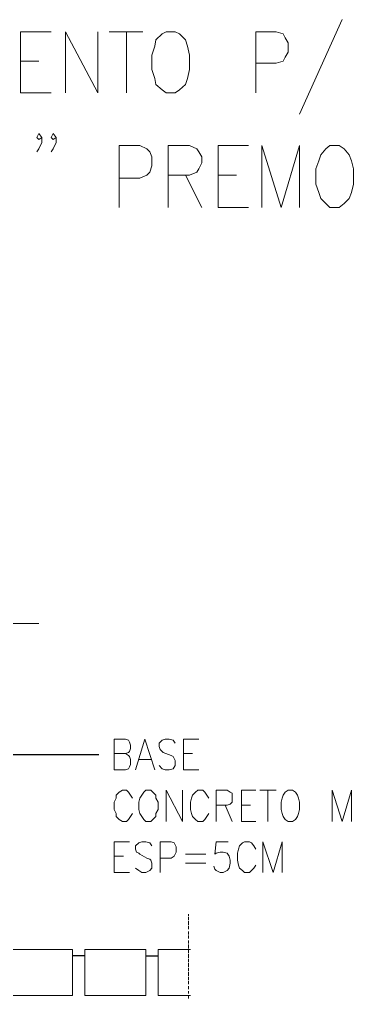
# Model space of a CAD drawing. Header units: millimetres. Extents: x 2928 to 3112, y 1220 to 1280.
# Drawn here: x 3101.979 to 3103.064, y 1272.715 to 1275.9 of the extents above; entities that cross this region are included whole.
import ezdxf

# ---------------------------------------------------------------- set-up
doc = ezdxf.new("R2010")
doc.units = ezdxf.units.MM

msp = doc.modelspace()

# ---------------------------------------------------------------- linework, layer by layer
at = {"color": 7, "linetype": 'Continuous', "lineweight": 9, "true_color": 0x000007}
for points in [[(3103.02758, 1275.9003), (3102.88864, 1275.59265), (3102.88864, 1275.59265)], [(3101.98226, 1275.66212), (3101.98226, 1275.8606), (3102.0815, 1275.8606)], [(3102.12781, 1275.66212), (3102.12781, 1275.8606), (3102.23366, 1275.66212), (3102.23366, 1275.8606)], [(3102.27005, 1275.8606), (3102.37922, 1275.8606), (3102.37922, 1275.8606)], [(3102.32629, 1275.8606), (3102.32629, 1275.66212), (3102.32629, 1275.66212)], [(3102.7464, 1275.66212), (3102.7464, 1275.8606), (3102.81256, 1275.8606), (3102.83572, 1275.85398), (3102.84233, 1275.84075), (3102.85226, 1275.82421), (3102.85226, 1275.79444), (3102.84233, 1275.7779), (3102.83572, 1275.76467), (3102.81256, 1275.75805), (3102.7464, 1275.75805)], [(3101.98226, 1275.76467), (3102.0418, 1275.76467), (3102.0418, 1275.76467)], [(3101.98226, 1275.66212), (3102.0815, 1275.66212), (3102.0815, 1275.66212)], [(3102.05173, 1275.51657), (3102.0418, 1275.50996), (3102.03519, 1275.51657), (3102.0418, 1275.5298), (3102.05173, 1275.51657), (3102.05173, 1275.50003), (3102.0418, 1275.48018), (3102.03519, 1275.47026)], [(3102.09804, 1275.51657), (3102.08811, 1275.50996), (3102.0815, 1275.51657), (3102.08811, 1275.5298), (3102.09804, 1275.51657), (3102.09804, 1275.50003), (3102.08811, 1275.48018), (3102.0815, 1275.47026)], [(3102.30313, 1275.28832), (3102.30313, 1275.49011), (3102.36929, 1275.49011), (3102.39245, 1275.48018), (3102.40237, 1275.47026), (3102.40899, 1275.45372), (3102.40899, 1275.42395), (3102.40237, 1275.4041), (3102.39245, 1275.39418), (3102.36929, 1275.38425), (3102.30313, 1275.38425)], [(3102.46192, 1275.28832), (3102.46192, 1275.49011), (3102.53138, 1275.49011), (3102.55454, 1275.48018), (3102.56115, 1275.47026), (3102.57108, 1275.45372), (3102.57108, 1275.43387), (3102.56115, 1275.41402), (3102.55454, 1275.4041), (3102.53138, 1275.39418), (3102.46192, 1275.39418)], [(3102.62401, 1275.28832), (3102.62401, 1275.49011), (3102.72325, 1275.49011)], [(3102.76625, 1275.28832), (3102.76625, 1275.49011), (3102.8291, 1275.28832), (3102.88864, 1275.49011), (3102.88864, 1275.28832)], [(3102.51815, 1275.39418), (3102.57108, 1275.28832), (3102.57108, 1275.28832)], [(3102.62401, 1275.39418), (3102.68355, 1275.39418), (3102.68355, 1275.39418)], [(3102.62401, 1275.28832), (3102.72325, 1275.28832), (3102.72325, 1275.28832)], [(3101.80032, 1273.93536), (3102.0418, 1273.93536), (3102.0418, 1273.93536)], [(3102.32298, 1273.51194), (3102.3329, 1273.50532), (3102.33621, 1273.50201), (3102.33952, 1273.49209), (3102.33952, 1273.47555), (3102.33621, 1273.46893), (3102.3329, 1273.46232), (3102.32298, 1273.45901), (3102.28659, 1273.45901), (3102.28659, 1273.55825), (3102.32298, 1273.55825), (3102.3329, 1273.55494), (3102.33621, 1273.54833), (3102.33952, 1273.5384), (3102.33952, 1273.52848), (3102.33621, 1273.51855), (3102.3329, 1273.51525), (3102.32298, 1273.51194), (3102.28659, 1273.51194)], [(3102.35606, 1273.45901), (3102.38583, 1273.55825), (3102.41891, 1273.45901)], [(3102.48507, 1273.54502), (3102.47845, 1273.55494), (3102.46522, 1273.55825), (3102.45199, 1273.55825), (3102.44207, 1273.55494), (3102.43214, 1273.54502), (3102.43214, 1273.53509), (3102.43545, 1273.52517), (3102.44207, 1273.51855), (3102.44538, 1273.51525), (3102.47184, 1273.50532), (3102.47845, 1273.50201), (3102.48176, 1273.4954), (3102.48507, 1273.48878), (3102.48507, 1273.47224), (3102.47845, 1273.46232), (3102.46522, 1273.45901), (3102.45199, 1273.45901), (3102.44207, 1273.46232), (3102.43214, 1273.47224)], [(3102.51153, 1273.45901), (3102.51153, 1273.55825), (3102.56115, 1273.55825)], [(3102.51153, 1273.51194), (3102.54131, 1273.51194), (3102.54131, 1273.51194)], [(3102.36598, 1273.49209), (3102.40568, 1273.49209), (3102.40568, 1273.49209)], [(3102.51153, 1273.45901), (3102.56115, 1273.45901), (3102.56115, 1273.45901)], [(3102.34614, 1273.36639), (3102.33952, 1273.37631), (3102.3329, 1273.38623), (3102.32629, 1273.39285), (3102.31306, 1273.39285), (3102.30313, 1273.38623), (3102.29321, 1273.37631), (3102.29321, 1273.36639), (3102.28659, 1273.35315), (3102.28659, 1273.33), (3102.29321, 1273.31677), (3102.29321, 1273.30684), (3102.30313, 1273.29692), (3102.31306, 1273.2903), (3102.32629, 1273.2903), (3102.3329, 1273.29692), (3102.33952, 1273.30684), (3102.34614, 1273.31677)], [(3102.4553, 1273.2903), (3102.4553, 1273.39285), (3102.50823, 1273.2903), (3102.50823, 1273.39285)], [(3102.59423, 1273.36639), (3102.58762, 1273.37631), (3102.581, 1273.38623), (3102.57439, 1273.39285), (3102.55785, 1273.39285), (3102.55123, 1273.38623), (3102.54131, 1273.37631), (3102.538, 1273.36639), (3102.53469, 1273.35315), (3102.53469, 1273.33), (3102.538, 1273.31677), (3102.54131, 1273.30684), (3102.55123, 1273.29692), (3102.55785, 1273.2903), (3102.57439, 1273.2903), (3102.581, 1273.29692), (3102.58762, 1273.30684), (3102.59423, 1273.31677)], [(3102.61739, 1273.2903), (3102.61739, 1273.39285), (3102.65378, 1273.39285), (3102.6637, 1273.38623), (3102.67032, 1273.38293), (3102.67032, 1273.373), (3102.67032, 1273.36308), (3102.67032, 1273.35315), (3102.6637, 1273.34654), (3102.65378, 1273.34323), (3102.61739, 1273.34323)], [(3102.70009, 1273.2903), (3102.70009, 1273.39285), (3102.7464, 1273.39285)], [(3102.75963, 1273.39285), (3102.81256, 1273.39285), (3102.81256, 1273.39285)], [(3102.7861, 1273.39285), (3102.7861, 1273.2903), (3102.7861, 1273.2903)], [(3102.9945, 1273.2903), (3102.9945, 1273.39285), (3103.02758, 1273.2903), (3103.05735, 1273.39285), (3103.05735, 1273.2903)], [(3102.64716, 1273.34323), (3102.67032, 1273.2903), (3102.67032, 1273.2903)], [(3102.70009, 1273.34323), (3102.72986, 1273.34323), (3102.72986, 1273.34323)], [(3102.70009, 1273.2903), (3102.7464, 1273.2903), (3102.7464, 1273.2903)], [(3102.28659, 1273.1249), (3102.28659, 1273.22414), (3102.33621, 1273.22414)], [(3102.40899, 1273.21091), (3102.40237, 1273.22084), (3102.38914, 1273.22414), (3102.37591, 1273.22414), (3102.36598, 1273.22084), (3102.35606, 1273.21091), (3102.35606, 1273.20099), (3102.35937, 1273.19106), (3102.36598, 1273.18776), (3102.36929, 1273.18445), (3102.39245, 1273.17122), (3102.40237, 1273.16791), (3102.40568, 1273.1646), (3102.40899, 1273.15468), (3102.40899, 1273.13814), (3102.40237, 1273.13152), (3102.38914, 1273.1249), (3102.37591, 1273.1249), (3102.36598, 1273.13152), (3102.35606, 1273.13814)], [(3102.43545, 1273.1249), (3102.43545, 1273.22414), (3102.47184, 1273.22414), (3102.48176, 1273.22084), (3102.48507, 1273.21422), (3102.48838, 1273.2076), (3102.48838, 1273.19106), (3102.48507, 1273.18445), (3102.48176, 1273.17783), (3102.47184, 1273.17122), (3102.43545, 1273.17122)], [(3102.65709, 1273.22414), (3102.61739, 1273.22414), (3102.61408, 1273.18445), (3102.61739, 1273.18776), (3102.63062, 1273.19106), (3102.64055, 1273.19106), (3102.65378, 1273.18776), (3102.66039, 1273.17783), (3102.6637, 1273.1646), (3102.6637, 1273.15468), (3102.66039, 1273.13814), (3102.65378, 1273.13152), (3102.64055, 1273.1249), (3102.63062, 1273.1249), (3102.61739, 1273.13152), (3102.61408, 1273.13483), (3102.61077, 1273.14475)], [(3102.7464, 1273.20099), (3102.73979, 1273.21091), (3102.73317, 1273.22084), (3102.72655, 1273.22414), (3102.71001, 1273.22414), (3102.7034, 1273.22084), (3102.69347, 1273.21091), (3102.69017, 1273.20099), (3102.68686, 1273.18776), (3102.68686, 1273.1646), (3102.69017, 1273.14806), (3102.69347, 1273.13814), (3102.7034, 1273.13152), (3102.71001, 1273.1249), (3102.72655, 1273.1249), (3102.73317, 1273.13152), (3102.73979, 1273.13814), (3102.7464, 1273.14806)], [(3102.76956, 1273.1249), (3102.76956, 1273.22414), (3102.80264, 1273.1249), (3102.83241, 1273.22414), (3102.83241, 1273.1249)], [(3102.51815, 1273.18445), (3102.58431, 1273.18445), (3102.58431, 1273.18445)], [(3102.28659, 1273.17783), (3102.31636, 1273.17783), (3102.31636, 1273.17783)], [(3102.51815, 1273.15468), (3102.58431, 1273.15468), (3102.58431, 1273.15468)], [(3102.28659, 1273.1249), (3102.33621, 1273.1249), (3102.33621, 1273.1249)], [(3102.53469, 1272.8735), (3102.42884, 1272.8735), (3102.42884, 1272.72464), (3102.53469, 1272.72464)]]:
    msp.add_lwpolyline(points, dxfattribs=at)
for points in [[(3102.4553, 1275.8606), (3102.44207, 1275.85398), (3102.42222, 1275.83414), (3102.41891, 1275.81429), (3102.40899, 1275.78452), (3102.40899, 1275.73821), (3102.41891, 1275.70843), (3102.42222, 1275.68859), (3102.44207, 1275.67205), (3102.4553, 1275.66212), (3102.48507, 1275.66212), (3102.4983, 1275.67205), (3102.51815, 1275.68859), (3102.52477, 1275.70843), (3102.53138, 1275.73821), (3102.53138, 1275.78452), (3102.52477, 1275.81429), (3102.51815, 1275.83414), (3102.4983, 1275.85398), (3102.48507, 1275.8606)], [(3102.98788, 1275.49011), (3102.97465, 1275.48018), (3102.95811, 1275.46034), (3102.9515, 1275.44049), (3102.94157, 1275.41402), (3102.94157, 1275.3644), (3102.9515, 1275.33794), (3102.95811, 1275.31809), (3102.97465, 1275.30155), (3102.98788, 1275.28832), (3103.01766, 1275.28832), (3103.0342, 1275.30155), (3103.05073, 1275.31809), (3103.05735, 1275.33794), (3103.06397, 1275.3644), (3103.06397, 1275.41402), (3103.05735, 1275.44049), (3103.05073, 1275.46034), (3103.0342, 1275.48018), (3103.01766, 1275.49011)], [(3102.38914, 1273.39285), (3102.38252, 1273.38623), (3102.37591, 1273.37631), (3102.36929, 1273.36639), (3102.36598, 1273.35315), (3102.36598, 1273.33), (3102.36929, 1273.31677), (3102.37591, 1273.30684), (3102.38252, 1273.29692), (3102.38914, 1273.2903), (3102.40568, 1273.2903), (3102.4123, 1273.29692), (3102.42222, 1273.30684), (3102.42222, 1273.31677), (3102.42884, 1273.33), (3102.42884, 1273.35315), (3102.42222, 1273.36639), (3102.42222, 1273.37631), (3102.4123, 1273.38623), (3102.40568, 1273.39285)], [(3102.85226, 1273.39285), (3102.84233, 1273.38623), (3102.83572, 1273.37631), (3102.83241, 1273.36639), (3102.8291, 1273.35315), (3102.8291, 1273.33), (3102.83241, 1273.31677), (3102.83572, 1273.30684), (3102.84233, 1273.29692), (3102.85226, 1273.2903), (3102.86549, 1273.2903), (3102.87541, 1273.29692), (3102.88203, 1273.30684), (3102.88534, 1273.31677), (3102.88864, 1273.33), (3102.88864, 1273.35315), (3102.88534, 1273.36639), (3102.88203, 1273.37631), (3102.87541, 1273.38623), (3102.86549, 1273.39285)], [(3102.15097, 1272.72464), (3101.94918, 1272.72464), (3101.94918, 1272.8735), (3102.15097, 1272.8735)], [(3102.38914, 1272.72464), (3102.19066, 1272.72464), (3102.19066, 1272.8735), (3102.38914, 1272.8735)]]:
    msp.add_lwpolyline(points, close=True, dxfattribs=at)
at = {"color": 253, "linetype": 'Continuous', "lineweight": -2, "true_color": 0x9a9a9a}
for points in [[(3101.31074, 1272.84042), (3101.35374, 1272.95289), (3101.5853, 1273.50863), (3102.23697, 1273.50863)], [(3102.19066, 1272.85365), (3102.15097, 1272.85365), (3102.15097, 1272.85365)], [(3102.38914, 1272.85365), (3102.42884, 1272.85365), (3102.42884, 1272.85365)]]:
    msp.add_lwpolyline(points, dxfattribs=at)
at = {"color": 252, "linetype": 'Continuous', "lineweight": 5, "true_color": 0x989898}
for points in [[(3102.52807, 1272.98266), (3102.52807, 1272.98928), (3102.52807, 1272.98928)], [(3102.52807, 1272.96943), (3102.52807, 1272.97935), (3102.52807, 1272.97935)], [(3102.52807, 1272.95289), (3102.52807, 1272.96612), (3102.52807, 1272.96612)], [(3102.52807, 1272.93966), (3102.52807, 1272.94958), (3102.52807, 1272.94958)], [(3102.52807, 1272.92312), (3102.52807, 1272.93304), (3102.52807, 1272.93304)], [(3102.52807, 1272.90989), (3102.52807, 1272.91981), (3102.52807, 1272.91981)], [(3102.52807, 1272.89335), (3102.52807, 1272.90327), (3102.52807, 1272.90327)], [(3102.52807, 1272.87681), (3102.52807, 1272.89004), (3102.52807, 1272.89004)], [(3102.52807, 1272.86357), (3102.52807, 1272.8735), (3102.52807, 1272.8735)], [(3102.52807, 1272.84703), (3102.52807, 1272.86027), (3102.52807, 1272.86027)], [(3102.52807, 1272.8338), (3102.52807, 1272.84373), (3102.52807, 1272.84373)], [(3102.52807, 1272.81726), (3102.52807, 1272.83049), (3102.52807, 1272.83049)], [(3102.52807, 1272.80403), (3102.52807, 1272.81395), (3102.52807, 1272.81395)], [(3102.52807, 1272.78749), (3102.52807, 1272.80072), (3102.52807, 1272.80072)], [(3102.52807, 1272.77426), (3102.52807, 1272.78418), (3102.52807, 1272.78418)], [(3102.52807, 1272.76103), (3102.52807, 1272.77095), (3102.52807, 1272.77095)], [(3102.52807, 1272.74449), (3102.52807, 1272.75441), (3102.52807, 1272.75441)], [(3102.52807, 1272.73125), (3102.52807, 1272.73787), (3102.52807, 1272.73787)], [(3102.52807, 1272.71472), (3102.52807, 1272.72464), (3102.52807, 1272.72464)]]:
    msp.add_lwpolyline(points, dxfattribs=at)

doc.saveas('drawing.dxf')
